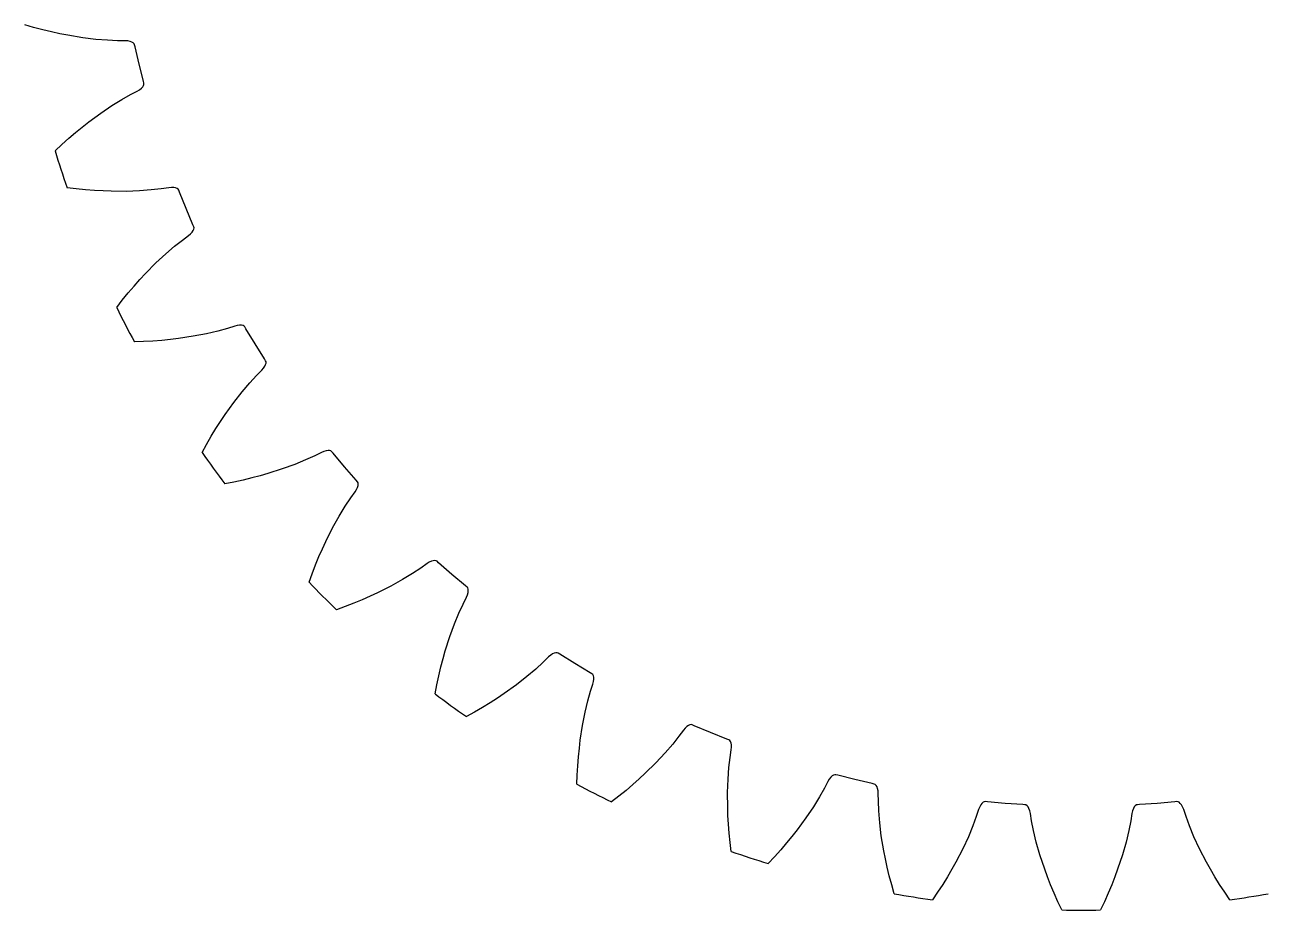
# Model space of a CAD drawing. Extents: x -31 to 91, y -31 to 31.
# Drawn here: x -31.02 to 5.49, y -31.5 to -5.49 of the extents above; entities that cross this region are included whole.
import ezdxf

# ---------------------------------------------------------------- set-up
doc = ezdxf.new("R2010")
doc.units = 0

msp = doc.modelspace()

# ---------------------------------------------------------------- linework, layer by layer
at = {"layer": 'layer1'}
for p, q in [((-30.761, -5.564), (-31.018, -5.49)), ((-30.493, -5.634), (-30.761, -5.564)), ((-30.236, -5.696), (-30.493, -5.634)), ((-29.99, -5.75), (-30.236, -5.696)), ((-29.755, -5.796), (-29.99, -5.75)), ((-29.319, -5.868), (-29.755, -5.796)), ((-28.93, -5.916), (-29.319, -5.868)), ((-28.587, -5.943), (-28.93, -5.916)), ((-28.294, -5.955), (-28.587, -5.943)), ((-28.072, -5.957), (-28.294, -5.955)), ((-27.993, -5.964), (-28.072, -5.957)), ((-27.927, -5.977), (-27.993, -5.964)), ((-27.874, -5.995), (-27.927, -5.977)), ((-27.834, -6.018), (-27.874, -5.995)), ((-27.807, -6.045), (-27.834, -6.018)), ((-27.794, -6.075), (-27.807, -6.045)), ((-27.781, -6.134), (-27.794, -6.075)), ((-27.664, -6.642), (-27.781, -6.134)), ((-27.538, -7.147), (-27.664, -6.642)), ((-27.558, -7.313), (-27.532, -7.274)), ((-27.522, -7.206), (-27.538, -7.147)), ((-27.532, -7.274), (-27.521, -7.238)), ((-27.521, -7.238), (-27.522, -7.206)), ((-28.169, -7.682), (-27.914, -7.54)), ((-27.914, -7.54), (-27.716, -7.437)), ((-27.716, -7.437), (-27.65, -7.395)), ((-27.65, -7.395), (-27.597, -7.353)), ((-27.597, -7.353), (-27.558, -7.313)), ((-28.788, -8.082), (-28.462, -7.863)), ((-28.462, -7.863), (-28.169, -7.682)), ((-29.332, -8.492), (-29.143, -8.344)), ((-29.143, -8.344), (-28.788, -8.082)), ((-29.728, -8.824), (-29.527, -8.652)), ((-29.527, -8.652), (-29.332, -8.492)), ((-30.13, -9.19), (-29.934, -9.008)), ((-29.934, -9.008), (-29.728, -8.824)), ((-29.512, -10.307), (-29.777, -10.275)), ((-29.236, -10.335), (-29.512, -10.307)), ((-28.973, -10.356), (-29.236, -10.335)), ((-28.721, -10.371), (-28.973, -10.356)), ((-28.482, -10.38), (-28.721, -10.371)), ((-28.041, -10.383), (-28.482, -10.38)), ((-27.648, -10.369), (-28.041, -10.383)), ((-27.305, -10.342), (-27.648, -10.369)), ((-27.014, -10.307), (-27.305, -10.342)), ((-26.794, -10.275), (-27.014, -10.307)), ((-26.715, -10.27), (-26.794, -10.275)), ((-26.648, -10.272), (-26.715, -10.27)), ((-26.593, -10.282), (-26.648, -10.272)), ((-26.55, -10.298), (-26.593, -10.282)), ((-26.519, -10.32), (-26.55, -10.298)), ((-26.501, -10.348), (-26.519, -10.32)), ((-26.479, -10.404), (-26.501, -10.348)), ((-26.284, -10.887), (-26.479, -10.404)), ((-26.081, -11.367), (-26.284, -10.887)), ((-26.391, -11.814), (-26.212, -11.681)), ((-26.212, -11.681), (-26.152, -11.629)), ((-26.152, -11.629), (-26.107, -11.58)), ((-26.107, -11.58), (-26.074, -11.534)), ((-26.056, -11.422), (-26.081, -11.367)), ((-26.074, -11.534), (-26.055, -11.492)), ((-26.049, -11.455), (-26.056, -11.422)), ((-26.055, -11.492), (-26.049, -11.455)), ((-26.882, -12.218), (-26.62, -11.994)), ((-26.62, -11.994), (-26.391, -11.814)), ((-27.169, -12.486), (-26.882, -12.218)), ((-27.479, -12.8), (-27.169, -12.486)), ((-27.81, -13.164), (-27.642, -12.976)), ((-27.642, -12.976), (-27.479, -12.8)), ((-28.156, -13.58), (-27.981, -13.365)), ((-27.981, -13.365), (-27.81, -13.164)), ((-28.321, -13.79), (-28.156, -13.58)), ((-25.686, -14.566), (-26.071, -14.641)), ((-25.351, -14.486), (-25.686, -14.566)), ((-25.069, -14.407), (-25.351, -14.486)), ((-24.857, -14.34), (-25.069, -14.407)), ((-24.78, -14.322), (-24.857, -14.34)), ((-24.713, -14.314), (-24.78, -14.322)), ((-24.657, -14.315), (-24.713, -14.314)), ((-24.612, -14.324), (-24.657, -14.315)), ((-24.578, -14.342), (-24.612, -14.324)), ((-24.556, -14.366), (-24.578, -14.342)), ((-24.526, -14.419), (-24.556, -14.366)), ((-24.258, -14.865), (-24.526, -14.419)), ((-27.536, -14.797), (-27.803, -14.807)), ((-27.26, -14.781), (-27.536, -14.797)), ((-26.996, -14.761), (-27.26, -14.781)), ((-26.745, -14.736), (-26.996, -14.761)), ((-26.507, -14.707), (-26.745, -14.736)), ((-26.071, -14.641), (-26.507, -14.707)), ((-23.981, -15.307), (-24.258, -14.865)), ((-23.949, -15.358), (-23.981, -15.307)), ((-24.218, -15.797), (-24.062, -15.638)), ((-24.062, -15.638), (-24.011, -15.577)), ((-24.011, -15.577), (-23.974, -15.521)), ((-23.974, -15.521), (-23.949, -15.471)), ((-23.937, -15.389), (-23.949, -15.358)), ((-23.949, -15.471), (-23.937, -15.426)), ((-23.937, -15.426), (-23.937, -15.389)), ((-24.639, -16.273), (-24.416, -16.011)), ((-24.416, -16.011), (-24.218, -15.797)), ((-24.881, -16.583), (-24.639, -16.273)), ((-25.139, -16.941), (-24.881, -16.583)), ((-25.408, -17.353), (-25.272, -17.14)), ((-25.272, -17.14), (-25.139, -16.941)), ((-25.546, -17.578), (-25.408, -17.353)), ((-25.815, -18.051), (-25.685, -17.817)), ((-25.685, -17.817), (-25.546, -17.578)), ((-22.507, -18.151), (-22.773, -18.274)), ((-22.308, -18.052), (-22.507, -18.151)), ((-22.234, -18.023), (-22.308, -18.052)), ((-22.17, -18.004), (-22.234, -18.023)), ((-22.114, -17.996), (-22.17, -18.004)), ((-22.068, -17.998), (-22.114, -17.996)), ((-22.032, -18.01), (-22.068, -17.998)), ((-22.007, -18.031), (-22.032, -18.01)), ((-21.968, -18.078), (-22.007, -18.031)), ((-21.634, -18.477), (-21.968, -18.078)), ((-23.46, -18.539), (-23.88, -18.673)), ((-23.091, -18.405), (-23.46, -18.539)), ((-22.773, -18.274), (-23.091, -18.405)), ((-21.292, -18.87), (-21.634, -18.477)), ((-24.882, -18.922), (-25.145, -18.974)), ((-24.612, -18.864), (-24.882, -18.922)), ((-24.355, -18.802), (-24.612, -18.864)), ((-24.111, -18.738), (-24.355, -18.802)), ((-23.88, -18.673), (-24.111, -18.738)), ((-21.251, -18.915), (-21.292, -18.87)), ((-21.235, -18.944), (-21.251, -18.915)), ((-21.229, -18.981), (-21.235, -18.944)), ((-21.234, -19.027), (-21.229, -18.981)), ((-21.448, -19.391), (-21.319, -19.209)), ((-21.319, -19.209), (-21.279, -19.141)), ((-21.279, -19.141), (-21.251, -19.08)), ((-21.251, -19.08), (-21.234, -19.027)), ((-21.79, -19.927), (-21.611, -19.634)), ((-21.611, -19.634), (-21.448, -19.391)), ((-21.981, -20.271), (-21.79, -19.927)), ((-22.179, -20.665), (-21.981, -20.271)), ((-22.279, -20.882), (-22.179, -20.665)), ((-22.482, -21.358), (-22.381, -21.114)), ((-22.381, -21.114), (-22.279, -20.882)), ((-22.582, -21.616), (-22.482, -21.358)), ((-19.391, -21.448), (-19.634, -21.611)), ((-19.209, -21.319), (-19.391, -21.448)), ((-19.141, -21.279), (-19.209, -21.319)), ((-19.08, -21.251), (-19.141, -21.279)), ((-19.027, -21.234), (-19.08, -21.251)), ((-18.981, -21.229), (-19.027, -21.234)), ((-18.944, -21.235), (-18.981, -21.229)), ((-18.915, -21.251), (-18.944, -21.235)), ((-18.87, -21.292), (-18.915, -21.251)), ((-18.477, -21.634), (-18.87, -21.292)), ((-22.674, -21.867), (-22.582, -21.616)), ((-19.927, -21.79), (-20.271, -21.981)), ((-19.634, -21.611), (-19.927, -21.79)), ((-18.078, -21.968), (-18.477, -21.634)), ((-20.665, -22.179), (-20.882, -22.279)), ((-20.271, -21.981), (-20.665, -22.179)), ((-18.031, -22.007), (-18.078, -21.968)), ((-18.052, -22.308), (-18.023, -22.234)), ((-18.01, -22.032), (-18.031, -22.007)), ((-18.023, -22.234), (-18.004, -22.17)), ((-17.998, -22.068), (-18.01, -22.032)), ((-18.004, -22.17), (-17.996, -22.114)), ((-17.996, -22.114), (-17.998, -22.068)), ((-21.616, -22.582), (-21.867, -22.674)), ((-21.358, -22.482), (-21.616, -22.582)), ((-21.114, -22.381), (-21.358, -22.482)), ((-20.882, -22.279), (-21.114, -22.381)), ((-18.274, -22.773), (-18.151, -22.507)), ((-18.151, -22.507), (-18.052, -22.308)), ((-18.405, -23.091), (-18.274, -22.773)), ((-18.539, -23.46), (-18.405, -23.091)), ((-18.673, -23.88), (-18.539, -23.46)), ((-18.738, -24.111), (-18.673, -23.88)), ((-15.638, -24.062), (-15.797, -24.218)), ((-15.577, -24.011), (-15.638, -24.062)), ((-15.521, -23.974), (-15.577, -24.011)), ((-15.471, -23.949), (-15.521, -23.974)), ((-15.426, -23.937), (-15.471, -23.949)), ((-15.389, -23.937), (-15.426, -23.937)), ((-15.358, -23.949), (-15.389, -23.937)), ((-15.307, -23.981), (-15.358, -23.949)), ((-14.865, -24.258), (-15.307, -23.981)), ((-18.864, -24.612), (-18.802, -24.355)), ((-18.802, -24.355), (-18.738, -24.111)), ((-16.011, -24.416), (-16.273, -24.639)), ((-15.797, -24.218), (-16.011, -24.416)), ((-14.419, -24.526), (-14.865, -24.258)), ((-18.922, -24.882), (-18.864, -24.612)), ((-16.273, -24.639), (-16.583, -24.881)), ((-14.366, -24.556), (-14.419, -24.526)), ((-14.342, -24.578), (-14.366, -24.556)), ((-14.324, -24.612), (-14.342, -24.578)), ((-14.34, -24.857), (-14.322, -24.78)), ((-14.315, -24.657), (-14.324, -24.612)), ((-14.322, -24.78), (-14.314, -24.713)), ((-14.314, -24.713), (-14.315, -24.657)), ((-18.974, -25.145), (-18.922, -24.882)), ((-16.941, -25.139), (-17.14, -25.272)), ((-16.583, -24.881), (-16.941, -25.139)), ((-14.486, -25.351), (-14.407, -25.069)), ((-14.407, -25.069), (-14.34, -24.857)), ((-17.578, -25.546), (-17.817, -25.685)), ((-17.353, -25.408), (-17.578, -25.546)), ((-17.14, -25.272), (-17.353, -25.408)), ((-14.566, -25.686), (-14.486, -25.351)), ((-17.817, -25.685), (-18.051, -25.815)), ((-14.641, -26.071), (-14.566, -25.686)), ((-14.707, -26.507), (-14.641, -26.071)), ((-11.681, -26.212), (-11.814, -26.391)), ((-11.629, -26.152), (-11.681, -26.212)), ((-11.58, -26.107), (-11.629, -26.152)), ((-11.534, -26.074), (-11.58, -26.107)), ((-11.492, -26.055), (-11.534, -26.074)), ((-11.455, -26.049), (-11.492, -26.055)), ((-11.422, -26.056), (-11.455, -26.049)), ((-11.367, -26.081), (-11.422, -26.056)), ((-10.887, -26.284), (-11.367, -26.081)), ((-10.404, -26.479), (-10.887, -26.284)), ((-14.736, -26.745), (-14.707, -26.507)), ((-11.994, -26.62), (-12.218, -26.882)), ((-11.814, -26.391), (-11.994, -26.62)), ((-10.348, -26.501), (-10.404, -26.479)), ((-10.32, -26.519), (-10.348, -26.501)), ((-10.298, -26.55), (-10.32, -26.519)), ((-10.282, -26.593), (-10.298, -26.55)), ((-10.272, -26.648), (-10.282, -26.593)), ((-10.27, -26.715), (-10.272, -26.648)), ((-14.781, -27.26), (-14.761, -26.996)), ((-14.761, -26.996), (-14.736, -26.745)), ((-12.218, -26.882), (-12.486, -27.169)), ((-10.342, -27.305), (-10.307, -27.014)), ((-10.307, -27.014), (-10.275, -26.794)), ((-10.275, -26.794), (-10.27, -26.715)), ((-14.797, -27.536), (-14.781, -27.26)), ((-12.486, -27.169), (-12.8, -27.479)), ((-10.369, -27.648), (-10.342, -27.305)), ((-14.807, -27.803), (-14.797, -27.536)), ((-12.976, -27.642), (-13.164, -27.81)), ((-12.8, -27.479), (-12.976, -27.642)), ((-10.383, -28.041), (-10.369, -27.648)), ((-7.437, -27.716), (-7.54, -27.914)), ((-7.395, -27.65), (-7.437, -27.716)), ((-7.353, -27.597), (-7.395, -27.65)), ((-7.313, -27.558), (-7.353, -27.597)), ((-7.274, -27.532), (-7.313, -27.558)), ((-7.238, -27.521), (-7.274, -27.532)), ((-7.206, -27.522), (-7.238, -27.521)), ((-7.147, -27.538), (-7.206, -27.522)), ((-6.642, -27.664), (-7.147, -27.538)), ((-6.134, -27.781), (-6.642, -27.664)), ((-13.365, -27.981), (-13.58, -28.156)), ((-13.164, -27.81), (-13.365, -27.981)), ((-10.38, -28.482), (-10.383, -28.041)), ((-7.54, -27.914), (-7.682, -28.169)), ((-6.075, -27.794), (-6.134, -27.781)), ((-6.045, -27.807), (-6.075, -27.794)), ((-6.018, -27.834), (-6.045, -27.807)), ((-5.995, -27.874), (-6.018, -27.834)), ((-5.977, -27.927), (-5.995, -27.874)), ((-5.964, -27.993), (-5.977, -27.927)), ((-5.957, -28.072), (-5.964, -27.993)), ((-5.955, -28.294), (-5.957, -28.072)), ((-13.58, -28.156), (-13.79, -28.321)), ((-7.863, -28.462), (-8.082, -28.788)), ((-7.682, -28.169), (-7.863, -28.462)), ((-5.943, -28.587), (-5.955, -28.294)), ((-2.978, -28.466), (-3.01, -28.539)), ((-2.945, -28.407), (-2.978, -28.466)), ((-2.912, -28.362), (-2.945, -28.407)), ((-2.878, -28.331), (-2.912, -28.362)), ((-2.844, -28.314), (-2.878, -28.331)), ((-2.811, -28.311), (-2.844, -28.314)), ((-2.751, -28.317), (-2.811, -28.311)), ((-2.232, -28.362), (-2.751, -28.317)), ((-1.713, -28.399), (-2.232, -28.362)), ((-1.652, -28.402), (-1.713, -28.399)), ((-1.62, -28.41), (-1.652, -28.402)), ((-1.59, -28.433), (-1.62, -28.41)), ((-1.561, -28.469), (-1.59, -28.433)), ((-1.535, -28.518), (-1.561, -28.469)), ((1.561, -28.469), (1.535, -28.518)), ((1.59, -28.433), (1.561, -28.469)), ((1.62, -28.41), (1.59, -28.433)), ((1.652, -28.402), (1.62, -28.41)), ((1.713, -28.399), (1.652, -28.402)), ((2.232, -28.362), (1.713, -28.399)), ((2.751, -28.317), (2.232, -28.362)), ((2.811, -28.311), (2.751, -28.317)), ((2.844, -28.314), (2.811, -28.311)), ((2.878, -28.331), (2.844, -28.314)), ((2.912, -28.362), (2.878, -28.331)), ((2.945, -28.407), (2.912, -28.362)), ((2.978, -28.466), (2.945, -28.407)), ((3.01, -28.539), (2.978, -28.466)), ((-10.371, -28.721), (-10.38, -28.482)), ((-10.356, -28.973), (-10.371, -28.721)), ((-8.082, -28.788), (-8.344, -29.143)), ((-5.916, -28.93), (-5.943, -28.587)), ((-3.08, -28.75), (-3.181, -29.024)), ((-3.01, -28.539), (-3.08, -28.75)), ((-1.512, -28.581), (-1.535, -28.518)), ((-1.492, -28.658), (-1.512, -28.581)), ((-1.455, -28.877), (-1.492, -28.658)), ((1.492, -28.658), (1.455, -28.877)), ((1.512, -28.581), (1.492, -28.658)), ((1.535, -28.518), (1.512, -28.581)), ((3.08, -28.75), (3.01, -28.539)), ((3.181, -29.024), (3.08, -28.75)), ((-10.335, -29.236), (-10.356, -28.973)), ((-8.344, -29.143), (-8.492, -29.332)), ((-5.868, -29.319), (-5.916, -28.93)), ((-3.181, -29.024), (-3.313, -29.342)), ((-1.398, -29.164), (-1.455, -28.877)), ((-1.318, -29.499), (-1.398, -29.164)), ((1.398, -29.164), (1.318, -29.499)), ((1.455, -28.877), (1.398, -29.164)), ((3.313, -29.342), (3.181, -29.024)), ((-10.307, -29.512), (-10.335, -29.236)), ((-10.275, -29.777), (-10.307, -29.512)), ((-8.652, -29.527), (-8.824, -29.728)), ((-8.492, -29.332), (-8.652, -29.527)), ((-5.796, -29.755), (-5.868, -29.319)), ((-3.313, -29.342), (-3.479, -29.698)), ((-1.209, -29.877), (-1.318, -29.499)), ((1.318, -29.499), (1.209, -29.877)), ((3.479, -29.698), (3.313, -29.342)), ((-9.008, -29.934), (-9.19, -30.13)), ((-8.824, -29.728), (-9.008, -29.934)), ((-5.75, -29.99), (-5.796, -29.755)), ((-3.479, -29.698), (-3.682, -30.09)), ((-1.07, -30.295), (-1.209, -29.877)), ((1.209, -29.877), (1.07, -30.295)), ((3.682, -30.09), (3.479, -29.698)), ((-5.696, -30.236), (-5.75, -29.99)), ((-5.634, -30.493), (-5.696, -30.236)), ((-3.799, -30.299), (-3.926, -30.517)), ((-3.682, -30.09), (-3.799, -30.299)), ((-0.988, -30.52), (-1.07, -30.295)), ((1.07, -30.295), (0.988, -30.52)), ((3.799, -30.299), (3.682, -30.09)), ((3.926, -30.517), (3.799, -30.299)), ((-5.564, -30.761), (-5.634, -30.493)), ((-3.926, -30.517), (-4.065, -30.742)), ((-0.896, -30.755), (-0.988, -30.52)), ((0.988, -30.52), (0.896, -30.755)), ((4.065, -30.742), (3.926, -30.517)), ((-5.49, -31.018), (-5.564, -30.761)), ((-4.214, -30.975), (-4.363, -31.196)), ((-4.065, -30.742), (-4.214, -30.975)), ((-0.795, -30.999), (-0.896, -30.755)), ((-0.683, -31.253), (-0.795, -30.999)), ((0.795, -30.999), (0.683, -31.253)), ((0.896, -30.755), (0.795, -30.999)), ((4.214, -30.975), (4.065, -30.742)), ((4.363, -31.196), (4.214, -30.975)), ((-0.57, -31.495), (-0.683, -31.253)), ((0.683, -31.253), (0.57, -31.495))]:
    msp.add_line(p, q, dxfattribs=at)
for start, end in [(196.9624, 199.0376), (205.9624, 208.0376), (214.9624, 217.0376), (223.9624, 226.0376), (232.9624, 235.0376), (241.9624, 244.0376), (250.9624, 253.0376), (259.9624, 262.0376), (277.9624, 280.0376), (268.9624, 271.0376)]:
    msp.add_arc((0, 0), 31.5, start, end, dxfattribs=at)
at = {"layer": 'layer3'}
for p, q in [((-30.761, -5.564), (-31.018, -5.49)), ((-30.493, -5.634), (-30.761, -5.564)), ((-30.236, -5.696), (-30.493, -5.634)), ((-29.99, -5.75), (-30.236, -5.696)), ((-29.755, -5.796), (-29.99, -5.75)), ((-29.319, -5.868), (-29.755, -5.796)), ((-28.93, -5.916), (-29.319, -5.868)), ((-28.587, -5.943), (-28.93, -5.916)), ((-28.294, -5.955), (-28.587, -5.943)), ((-28.072, -5.957), (-28.294, -5.955)), ((-27.993, -5.964), (-28.072, -5.957)), ((-27.927, -5.977), (-27.993, -5.964)), ((-27.874, -5.995), (-27.927, -5.977)), ((-27.834, -6.018), (-27.874, -5.995)), ((-27.807, -6.045), (-27.834, -6.018)), ((-27.794, -6.075), (-27.807, -6.045)), ((-27.781, -6.134), (-27.794, -6.075)), ((-27.664, -6.642), (-27.781, -6.134)), ((-27.538, -7.147), (-27.664, -6.642)), ((-27.558, -7.313), (-27.532, -7.274)), ((-27.522, -7.206), (-27.538, -7.147)), ((-27.532, -7.274), (-27.521, -7.238)), ((-27.521, -7.238), (-27.522, -7.206)), ((-28.169, -7.682), (-27.914, -7.54)), ((-27.914, -7.54), (-27.716, -7.437)), ((-27.716, -7.437), (-27.65, -7.395)), ((-27.65, -7.395), (-27.597, -7.353)), ((-27.597, -7.353), (-27.558, -7.313)), ((-28.788, -8.082), (-28.462, -7.863)), ((-28.462, -7.863), (-28.169, -7.682)), ((-29.332, -8.492), (-29.143, -8.344)), ((-29.143, -8.344), (-28.788, -8.082)), ((-29.728, -8.824), (-29.527, -8.652)), ((-29.527, -8.652), (-29.332, -8.492)), ((-30.13, -9.19), (-29.934, -9.008)), ((-29.934, -9.008), (-29.728, -8.824)), ((-29.512, -10.307), (-29.777, -10.275)), ((-29.236, -10.335), (-29.512, -10.307)), ((-28.973, -10.356), (-29.236, -10.335)), ((-28.721, -10.371), (-28.973, -10.356)), ((-28.482, -10.38), (-28.721, -10.371)), ((-28.041, -10.383), (-28.482, -10.38)), ((-27.648, -10.369), (-28.041, -10.383)), ((-27.305, -10.342), (-27.648, -10.369)), ((-27.014, -10.307), (-27.305, -10.342)), ((-26.794, -10.275), (-27.014, -10.307)), ((-26.715, -10.27), (-26.794, -10.275)), ((-26.648, -10.272), (-26.715, -10.27)), ((-26.593, -10.282), (-26.648, -10.272)), ((-26.55, -10.298), (-26.593, -10.282)), ((-26.519, -10.32), (-26.55, -10.298)), ((-26.501, -10.348), (-26.519, -10.32)), ((-26.479, -10.404), (-26.501, -10.348)), ((-26.284, -10.887), (-26.479, -10.404)), ((-26.081, -11.367), (-26.284, -10.887)), ((-26.391, -11.814), (-26.212, -11.681)), ((-26.212, -11.681), (-26.152, -11.629)), ((-26.152, -11.629), (-26.107, -11.58)), ((-26.107, -11.58), (-26.074, -11.534)), ((-26.056, -11.422), (-26.081, -11.367)), ((-26.074, -11.534), (-26.055, -11.492)), ((-26.049, -11.455), (-26.056, -11.422)), ((-26.055, -11.492), (-26.049, -11.455)), ((-26.882, -12.218), (-26.62, -11.994)), ((-26.62, -11.994), (-26.391, -11.814)), ((-27.169, -12.486), (-26.882, -12.218)), ((-27.479, -12.8), (-27.169, -12.486)), ((-27.81, -13.164), (-27.642, -12.976)), ((-27.642, -12.976), (-27.479, -12.8)), ((-28.156, -13.58), (-27.981, -13.365)), ((-27.981, -13.365), (-27.81, -13.164)), ((-28.321, -13.79), (-28.156, -13.58)), ((-25.686, -14.566), (-26.071, -14.641)), ((-25.351, -14.486), (-25.686, -14.566)), ((-25.069, -14.407), (-25.351, -14.486)), ((-24.857, -14.34), (-25.069, -14.407)), ((-24.78, -14.322), (-24.857, -14.34)), ((-24.713, -14.314), (-24.78, -14.322)), ((-24.657, -14.315), (-24.713, -14.314)), ((-24.612, -14.324), (-24.657, -14.315)), ((-24.578, -14.342), (-24.612, -14.324)), ((-24.556, -14.366), (-24.578, -14.342)), ((-24.526, -14.419), (-24.556, -14.366)), ((-24.258, -14.865), (-24.526, -14.419)), ((-27.536, -14.797), (-27.803, -14.807)), ((-27.26, -14.781), (-27.536, -14.797)), ((-26.996, -14.761), (-27.26, -14.781)), ((-26.745, -14.736), (-26.996, -14.761)), ((-26.507, -14.707), (-26.745, -14.736)), ((-26.071, -14.641), (-26.507, -14.707)), ((-23.981, -15.307), (-24.258, -14.865)), ((-23.949, -15.358), (-23.981, -15.307)), ((-24.218, -15.797), (-24.062, -15.638)), ((-24.062, -15.638), (-24.011, -15.577)), ((-24.011, -15.577), (-23.974, -15.521)), ((-23.974, -15.521), (-23.949, -15.471)), ((-23.937, -15.389), (-23.949, -15.358)), ((-23.949, -15.471), (-23.937, -15.426)), ((-23.937, -15.426), (-23.937, -15.389)), ((-24.639, -16.273), (-24.416, -16.011)), ((-24.416, -16.011), (-24.218, -15.797)), ((-24.881, -16.583), (-24.639, -16.273)), ((-25.139, -16.941), (-24.881, -16.583)), ((-25.408, -17.353), (-25.272, -17.14)), ((-25.272, -17.14), (-25.139, -16.941)), ((-25.546, -17.578), (-25.408, -17.353)), ((-25.815, -18.051), (-25.685, -17.817)), ((-25.685, -17.817), (-25.546, -17.578)), ((-22.507, -18.151), (-22.773, -18.274)), ((-22.308, -18.052), (-22.507, -18.151)), ((-22.234, -18.023), (-22.308, -18.052)), ((-22.17, -18.004), (-22.234, -18.023)), ((-22.114, -17.996), (-22.17, -18.004)), ((-22.068, -17.998), (-22.114, -17.996)), ((-22.032, -18.01), (-22.068, -17.998)), ((-22.007, -18.031), (-22.032, -18.01)), ((-21.968, -18.078), (-22.007, -18.031)), ((-21.634, -18.477), (-21.968, -18.078)), ((-23.46, -18.539), (-23.88, -18.673)), ((-23.091, -18.405), (-23.46, -18.539)), ((-22.773, -18.274), (-23.091, -18.405)), ((-21.292, -18.87), (-21.634, -18.477)), ((-24.882, -18.922), (-25.145, -18.974)), ((-24.612, -18.864), (-24.882, -18.922)), ((-24.355, -18.802), (-24.612, -18.864)), ((-24.111, -18.738), (-24.355, -18.802)), ((-23.88, -18.673), (-24.111, -18.738)), ((-21.251, -18.915), (-21.292, -18.87)), ((-21.235, -18.944), (-21.251, -18.915)), ((-21.229, -18.981), (-21.235, -18.944)), ((-21.234, -19.027), (-21.229, -18.981)), ((-21.448, -19.391), (-21.319, -19.209)), ((-21.319, -19.209), (-21.279, -19.141)), ((-21.279, -19.141), (-21.251, -19.08)), ((-21.251, -19.08), (-21.234, -19.027)), ((-21.79, -19.927), (-21.611, -19.634)), ((-21.611, -19.634), (-21.448, -19.391)), ((-21.981, -20.271), (-21.79, -19.927)), ((-22.179, -20.665), (-21.981, -20.271)), ((-22.279, -20.882), (-22.179, -20.665)), ((-22.482, -21.358), (-22.381, -21.114)), ((-22.381, -21.114), (-22.279, -20.882)), ((-22.582, -21.616), (-22.482, -21.358)), ((-19.391, -21.448), (-19.634, -21.611)), ((-19.209, -21.319), (-19.391, -21.448)), ((-19.141, -21.279), (-19.209, -21.319)), ((-19.08, -21.251), (-19.141, -21.279)), ((-19.027, -21.234), (-19.08, -21.251)), ((-18.981, -21.229), (-19.027, -21.234)), ((-18.944, -21.235), (-18.981, -21.229)), ((-18.915, -21.251), (-18.944, -21.235)), ((-18.87, -21.292), (-18.915, -21.251)), ((-18.477, -21.634), (-18.87, -21.292)), ((-22.674, -21.867), (-22.582, -21.616)), ((-19.927, -21.79), (-20.271, -21.981)), ((-19.634, -21.611), (-19.927, -21.79)), ((-18.078, -21.968), (-18.477, -21.634)), ((-20.665, -22.179), (-20.882, -22.279)), ((-20.271, -21.981), (-20.665, -22.179)), ((-18.031, -22.007), (-18.078, -21.968)), ((-18.052, -22.308), (-18.023, -22.234)), ((-18.01, -22.032), (-18.031, -22.007)), ((-18.023, -22.234), (-18.004, -22.17)), ((-17.998, -22.068), (-18.01, -22.032)), ((-18.004, -22.17), (-17.996, -22.114)), ((-17.996, -22.114), (-17.998, -22.068)), ((-21.616, -22.582), (-21.867, -22.674)), ((-21.358, -22.482), (-21.616, -22.582)), ((-21.114, -22.381), (-21.358, -22.482)), ((-20.882, -22.279), (-21.114, -22.381)), ((-18.274, -22.773), (-18.151, -22.507)), ((-18.151, -22.507), (-18.052, -22.308)), ((-18.405, -23.091), (-18.274, -22.773)), ((-18.539, -23.46), (-18.405, -23.091)), ((-18.673, -23.88), (-18.539, -23.46)), ((-18.738, -24.111), (-18.673, -23.88)), ((-15.638, -24.062), (-15.797, -24.218)), ((-15.577, -24.011), (-15.638, -24.062)), ((-15.521, -23.974), (-15.577, -24.011)), ((-15.471, -23.949), (-15.521, -23.974)), ((-15.426, -23.937), (-15.471, -23.949)), ((-15.389, -23.937), (-15.426, -23.937)), ((-15.358, -23.949), (-15.389, -23.937)), ((-15.307, -23.981), (-15.358, -23.949)), ((-14.865, -24.258), (-15.307, -23.981)), ((-18.864, -24.612), (-18.802, -24.355)), ((-18.802, -24.355), (-18.738, -24.111)), ((-16.011, -24.416), (-16.273, -24.639)), ((-15.797, -24.218), (-16.011, -24.416)), ((-14.419, -24.526), (-14.865, -24.258)), ((-18.922, -24.882), (-18.864, -24.612)), ((-16.273, -24.639), (-16.583, -24.881)), ((-14.366, -24.556), (-14.419, -24.526)), ((-14.342, -24.578), (-14.366, -24.556)), ((-14.324, -24.612), (-14.342, -24.578)), ((-14.34, -24.857), (-14.322, -24.78)), ((-14.315, -24.657), (-14.324, -24.612)), ((-14.322, -24.78), (-14.314, -24.713)), ((-14.314, -24.713), (-14.315, -24.657)), ((-18.974, -25.145), (-18.922, -24.882)), ((-16.941, -25.139), (-17.14, -25.272)), ((-16.583, -24.881), (-16.941, -25.139)), ((-14.486, -25.351), (-14.407, -25.069)), ((-14.407, -25.069), (-14.34, -24.857)), ((-17.578, -25.546), (-17.817, -25.685)), ((-17.353, -25.408), (-17.578, -25.546)), ((-17.14, -25.272), (-17.353, -25.408)), ((-14.566, -25.686), (-14.486, -25.351)), ((-17.817, -25.685), (-18.051, -25.815)), ((-14.641, -26.071), (-14.566, -25.686)), ((-14.707, -26.507), (-14.641, -26.071)), ((-11.681, -26.212), (-11.814, -26.391)), ((-11.629, -26.152), (-11.681, -26.212)), ((-11.58, -26.107), (-11.629, -26.152)), ((-11.534, -26.074), (-11.58, -26.107)), ((-11.492, -26.055), (-11.534, -26.074)), ((-11.455, -26.049), (-11.492, -26.055)), ((-11.422, -26.056), (-11.455, -26.049)), ((-11.367, -26.081), (-11.422, -26.056)), ((-10.887, -26.284), (-11.367, -26.081)), ((-10.404, -26.479), (-10.887, -26.284)), ((-14.736, -26.745), (-14.707, -26.507)), ((-11.994, -26.62), (-12.218, -26.882)), ((-11.814, -26.391), (-11.994, -26.62)), ((-10.348, -26.501), (-10.404, -26.479)), ((-10.32, -26.519), (-10.348, -26.501)), ((-10.298, -26.55), (-10.32, -26.519)), ((-10.282, -26.593), (-10.298, -26.55)), ((-10.272, -26.648), (-10.282, -26.593)), ((-10.27, -26.715), (-10.272, -26.648)), ((-14.781, -27.26), (-14.761, -26.996)), ((-14.761, -26.996), (-14.736, -26.745)), ((-12.218, -26.882), (-12.486, -27.169)), ((-10.342, -27.305), (-10.307, -27.014)), ((-10.307, -27.014), (-10.275, -26.794)), ((-10.275, -26.794), (-10.27, -26.715)), ((-14.797, -27.536), (-14.781, -27.26)), ((-12.486, -27.169), (-12.8, -27.479)), ((-10.369, -27.648), (-10.342, -27.305)), ((-14.807, -27.803), (-14.797, -27.536)), ((-12.976, -27.642), (-13.164, -27.81)), ((-12.8, -27.479), (-12.976, -27.642)), ((-10.383, -28.041), (-10.369, -27.648)), ((-7.437, -27.716), (-7.54, -27.914)), ((-7.395, -27.65), (-7.437, -27.716)), ((-7.353, -27.597), (-7.395, -27.65)), ((-7.313, -27.558), (-7.353, -27.597)), ((-7.274, -27.532), (-7.313, -27.558)), ((-7.238, -27.521), (-7.274, -27.532)), ((-7.206, -27.522), (-7.238, -27.521)), ((-7.147, -27.538), (-7.206, -27.522)), ((-6.642, -27.664), (-7.147, -27.538)), ((-6.134, -27.781), (-6.642, -27.664)), ((-13.365, -27.981), (-13.58, -28.156)), ((-13.164, -27.81), (-13.365, -27.981)), ((-10.38, -28.482), (-10.383, -28.041)), ((-7.54, -27.914), (-7.682, -28.169)), ((-6.075, -27.794), (-6.134, -27.781)), ((-6.045, -27.807), (-6.075, -27.794)), ((-6.018, -27.834), (-6.045, -27.807)), ((-5.995, -27.874), (-6.018, -27.834)), ((-5.977, -27.927), (-5.995, -27.874)), ((-5.964, -27.993), (-5.977, -27.927)), ((-5.957, -28.072), (-5.964, -27.993)), ((-5.955, -28.294), (-5.957, -28.072)), ((-13.58, -28.156), (-13.79, -28.321)), ((-7.863, -28.462), (-8.082, -28.788)), ((-7.682, -28.169), (-7.863, -28.462)), ((-5.943, -28.587), (-5.955, -28.294)), ((-2.978, -28.466), (-3.01, -28.539)), ((-2.945, -28.407), (-2.978, -28.466)), ((-2.912, -28.362), (-2.945, -28.407)), ((-2.878, -28.331), (-2.912, -28.362)), ((-2.844, -28.314), (-2.878, -28.331)), ((-2.811, -28.311), (-2.844, -28.314)), ((-2.751, -28.317), (-2.811, -28.311)), ((-2.232, -28.362), (-2.751, -28.317)), ((-1.713, -28.399), (-2.232, -28.362)), ((-1.652, -28.402), (-1.713, -28.399)), ((-1.62, -28.41), (-1.652, -28.402)), ((-1.59, -28.433), (-1.62, -28.41)), ((-1.561, -28.469), (-1.59, -28.433)), ((-1.535, -28.518), (-1.561, -28.469)), ((1.561, -28.469), (1.535, -28.518)), ((1.59, -28.433), (1.561, -28.469)), ((1.62, -28.41), (1.59, -28.433)), ((1.652, -28.402), (1.62, -28.41)), ((1.713, -28.399), (1.652, -28.402)), ((2.232, -28.362), (1.713, -28.399)), ((2.751, -28.317), (2.232, -28.362)), ((2.811, -28.311), (2.751, -28.317)), ((2.844, -28.314), (2.811, -28.311)), ((2.878, -28.331), (2.844, -28.314)), ((2.912, -28.362), (2.878, -28.331)), ((2.945, -28.407), (2.912, -28.362)), ((2.978, -28.466), (2.945, -28.407)), ((3.01, -28.539), (2.978, -28.466)), ((-10.371, -28.721), (-10.38, -28.482)), ((-10.356, -28.973), (-10.371, -28.721)), ((-8.082, -28.788), (-8.344, -29.143)), ((-5.916, -28.93), (-5.943, -28.587)), ((-3.08, -28.75), (-3.181, -29.024)), ((-3.01, -28.539), (-3.08, -28.75)), ((-1.512, -28.581), (-1.535, -28.518)), ((-1.492, -28.658), (-1.512, -28.581)), ((-1.455, -28.877), (-1.492, -28.658)), ((1.492, -28.658), (1.455, -28.877)), ((1.512, -28.581), (1.492, -28.658)), ((1.535, -28.518), (1.512, -28.581)), ((3.08, -28.75), (3.01, -28.539)), ((3.181, -29.024), (3.08, -28.75)), ((-10.335, -29.236), (-10.356, -28.973)), ((-8.344, -29.143), (-8.492, -29.332)), ((-5.868, -29.319), (-5.916, -28.93)), ((-3.181, -29.024), (-3.313, -29.342)), ((-1.398, -29.164), (-1.455, -28.877)), ((-1.318, -29.499), (-1.398, -29.164)), ((1.398, -29.164), (1.318, -29.499)), ((1.455, -28.877), (1.398, -29.164)), ((3.313, -29.342), (3.181, -29.024)), ((-10.307, -29.512), (-10.335, -29.236)), ((-10.275, -29.777), (-10.307, -29.512)), ((-8.652, -29.527), (-8.824, -29.728)), ((-8.492, -29.332), (-8.652, -29.527)), ((-5.796, -29.755), (-5.868, -29.319)), ((-3.313, -29.342), (-3.479, -29.698)), ((-1.209, -29.877), (-1.318, -29.499)), ((1.318, -29.499), (1.209, -29.877)), ((3.479, -29.698), (3.313, -29.342)), ((-9.008, -29.934), (-9.19, -30.13)), ((-8.824, -29.728), (-9.008, -29.934)), ((-5.75, -29.99), (-5.796, -29.755)), ((-3.479, -29.698), (-3.682, -30.09)), ((-1.07, -30.295), (-1.209, -29.877)), ((1.209, -29.877), (1.07, -30.295)), ((3.682, -30.09), (3.479, -29.698)), ((-5.696, -30.236), (-5.75, -29.99)), ((-5.634, -30.493), (-5.696, -30.236)), ((-3.799, -30.299), (-3.926, -30.517)), ((-3.682, -30.09), (-3.799, -30.299)), ((-0.988, -30.52), (-1.07, -30.295)), ((1.07, -30.295), (0.988, -30.52)), ((3.799, -30.299), (3.682, -30.09)), ((3.926, -30.517), (3.799, -30.299)), ((-5.564, -30.761), (-5.634, -30.493)), ((-3.926, -30.517), (-4.065, -30.742)), ((-0.896, -30.755), (-0.988, -30.52)), ((0.988, -30.52), (0.896, -30.755)), ((4.065, -30.742), (3.926, -30.517)), ((-5.49, -31.018), (-5.564, -30.761)), ((-4.214, -30.975), (-4.363, -31.196)), ((-4.065, -30.742), (-4.214, -30.975)), ((-0.795, -30.999), (-0.896, -30.755)), ((-0.683, -31.253), (-0.795, -30.999)), ((0.795, -30.999), (0.683, -31.253)), ((0.896, -30.755), (0.795, -30.999)), ((4.214, -30.975), (4.065, -30.742)), ((4.363, -31.196), (4.214, -30.975)), ((-0.57, -31.495), (-0.683, -31.253)), ((0.683, -31.253), (0.57, -31.495))]:
    msp.add_line(p, q, dxfattribs=at)
for start, end in [(196.9624, 199.0376), (205.9624, 208.0376), (214.9624, 217.0376), (223.9624, 226.0376), (232.9624, 235.0376), (241.9624, 244.0376), (250.9624, 253.0376), (259.9624, 262.0376), (277.9624, 280.0376), (268.9624, 271.0376)]:
    msp.add_arc((0, 0), 31.5, start, end, dxfattribs=at)

doc.saveas('drawing.dxf')
